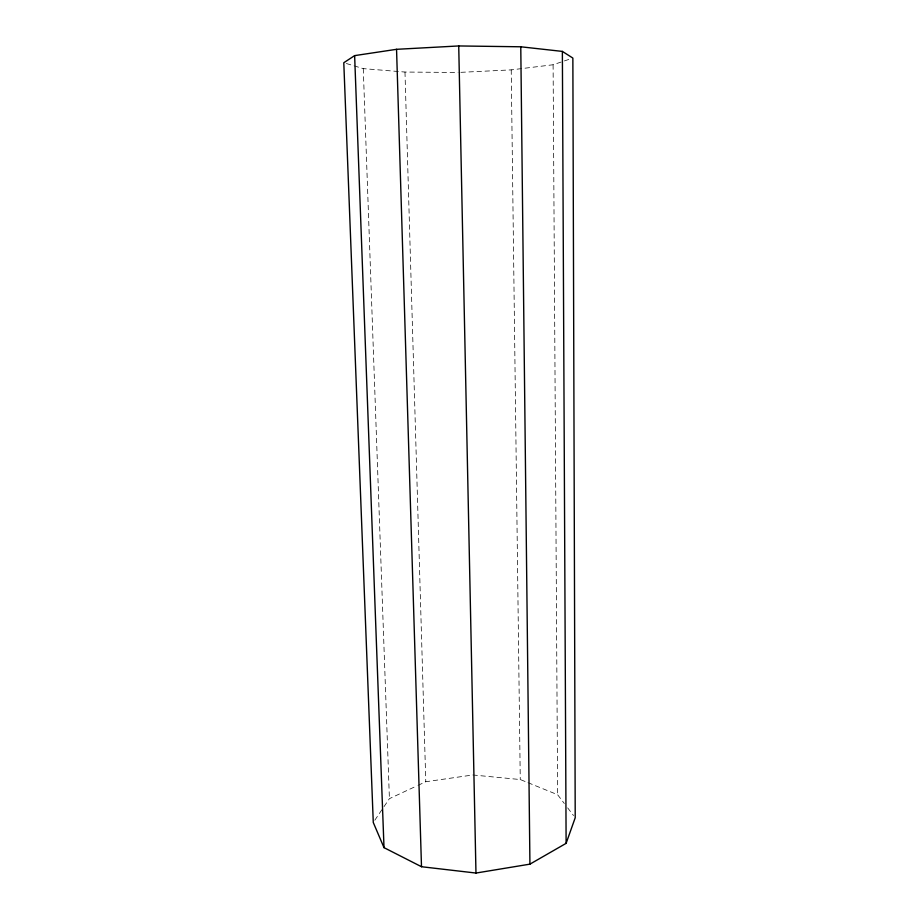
<?xml version="1.0" encoding="UTF-8"?>
<svg xmlns="http://www.w3.org/2000/svg" width="919" height="919" viewBox="0 0 919 919"><rect width="100%" height="100%" fill="white"/><g stroke="black" fill="none" stroke-linecap="round" stroke-linejoin="round"><path stroke-width="0.69" stroke-dasharray="4.59 3.45" d="M374.814 820.219L383.269 807.732M384.027 806.606L389.415 798.657L416.686 785.963M417.996 785.366L425.784 781.736L471.47 775.176M460.878 72.325L511.228 69.878L553.1 64.755L571.538 58.517M346.383 63.514L363.269 68.626L404.98 72.05L458.076 72.463M472.848 774.981L520.257 779.542L526.702 782.149M527.988 782.678L557.615 794.717L564.323 803.493M567.678 807.881L573.536 815.555M363.269 68.626L389.415 798.657M404.98 72.05L425.784 781.736M511.228 69.878L520.257 779.542M553.1 64.755L557.615 794.717"/><path stroke-width="1.38" d="M566.115 843.343L575.214 817.749L572.859 58.069L562.371 51.407L520.774 46.789L458.73 45.95L396.548 49.316L354.631 55.622L343.786 62.733L373.275 822.494L384.004 847.64L421.499 866.72L475.973 873.05L529.93 864.147L566.115 843.343L562.371 51.407M354.631 55.622L384.004 847.64M396.548 49.316L421.499 866.72M458.73 45.95L475.973 873.05M520.774 46.789L529.93 864.147"/></g></svg>
